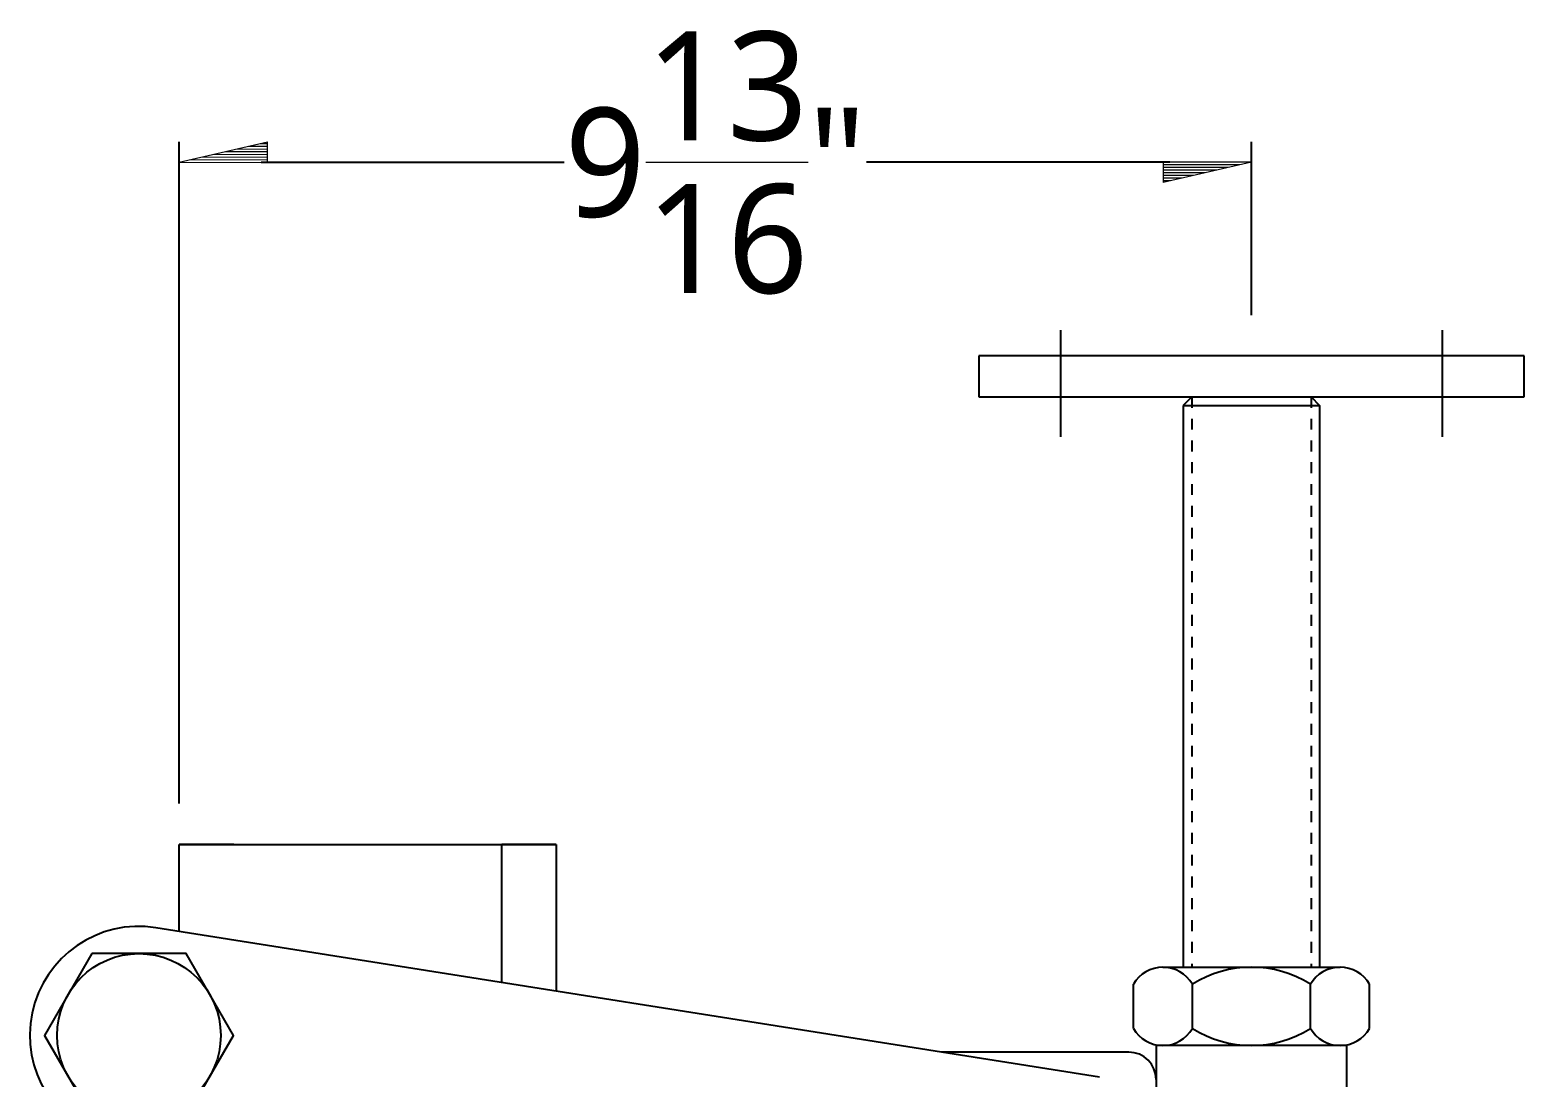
# Model space of a CAD drawing. Extents: x 126.2 to 199.4, y 112.1 to 154.8.
# Drawn here: x 127.66 to 141.36, y 124.78 to 134.39 of the extents above; entities that cross this region are included whole.
import ezdxf

# ---------------------------------------------------------------- set-up
doc = ezdxf.new("R2010")
doc.units = 0
doc.header["$LTSCALE"] = 0.5
doc.header["$MEASUREMENT"] = 0
doc.linetypes.add('HIDDEN2', pattern=[0.1875, 0.125, -0.0625])
doc.layers.get('0').update_dxf_attribs({"linetype": 'CONTINUOUS'})
doc.layers.get('DEFPOINTS').update_dxf_attribs({"linetype": 'CONTINUOUS'})
doc.layers.add('AM_5', color=3, linetype='CONTINUOUS', lineweight=15)
doc.styles.add('pamphlet', font='segoeui.ttf', dxfattribs={"height": 1})
doc.dimstyles.new('PAMPHLET$0', dxfattribs={"dimtxt": 1, "dimasz": 1.5, "dimexe": 0.1875, "dimexo": 0.375, "dimgap": 0.09375, "dimtad": 0, "dimtih": 1, "dimtoh": 1, "dimdec": 4, "dimzin": 0, "dimdsep": 46, "dimlunit": 4, "dimtxsty": 'pamphlet', "dimblk1": 'BFL', "dimblk2": 'BFL', "dimsah": 1, "dimcen": -0.09375, "dimadec": 0, "dimazin": 0, "dimtfac": 1, "dimtdec": 4, "dimtofl": 0, "dimtmove": 0, "dimatfit": 1, "dimldrblk": 'BFL', "dimfxl": 0, "dimtolj": 1, "dimtzin": 0, "dimarcsym": 0})

# ---------------------------------------------------------------- blocks, each defined once
blk = doc.blocks.new('BFL')
for p, q in [((0, 0), (-1.08, 0.001)), ((-1.08, 0.001), (-1.08, -0.249)), ((0, 0), (-1.08, -0.249)), ((-0.141, -0.033), (-1.08, -0.031)), ((-0.283, -0.065), (-1.08, -0.064)), ((-0.424, -0.098), (-1.08, -0.097)), ((-0.565, -0.13), (-1.08, -0.13)), ((-0.707, -0.163), (-1.08, -0.162)), ((-0.848, -0.195), (-1.08, -0.195)), ((-0.99, -0.228), (-1.08, -0.228))]:
    blk.add_line(p, q)
blk = doc.blocks.new('*D77')
at = {"layer": 'AM_5', "color": 0, "lineweight": -2, "ltscale": 0.75, "transparency": 16777216}
for p, q in [((129.026, 127.291), (129.026, 133.362)), ((138.858, 131.772), (138.858, 133.362)), ((129.776, 133.174), (132.556, 133.174)), ((138.108, 133.174), (135.328, 133.174))]:
    blk.add_line(p, q, dxfattribs=at)
at = {"layer": 'DEFPOINTS', "color": 0, "ltscale": 0.75, "transparency": 16777216}
for p in [(129.026, 133.174), (138.858, 131.397), (129.026, 126.916)]:
    blk.add_point(p, dxfattribs=at)
at = {"layer": 'AM_5', "color": 0, "lineweight": -2, "ltscale": 0.75, "transparency": 16777216, "xscale": 0.75, "yscale": 0.75, "zscale": 0.75, "rotation": 180}
blk.add_blockref('BFL', (129.026, 133.174), dxfattribs=at)
at = {"layer": 'AM_5', "color": 0, "lineweight": -2, "ltscale": 0.75, "transparency": 16777216, "xscale": 0.75, "yscale": 0.75, "zscale": 0.75}
blk.add_blockref('BFL', (138.858, 133.174), dxfattribs=at)
at = {"layer": 'AM_5', "color": 0, "ltscale": 0.75, "transparency": 16777216, "insert": (133.942, 133.174), "char_height": 1, "attachment_point": 5, "style": 'pamphlet'}
blk.add_mtext('\\A1;9{\\H1.000000x;\\S13/16;}"', dxfattribs=at)

msp = doc.modelspace()

# ---------------------------------------------------------------- linework, layer by layer
for p, q in [((137.10813, 131.63489), (137.10813, 130.65658)), ((140.60813, 131.63489), (140.60813, 130.65658)), ((141.35813, 131.39691), (136.35813, 131.39691)), ((136.35813, 131.39691), (136.35813, 131.02191)), ((141.35813, 131.02191), (141.35813, 131.39691)), ((136.35813, 131.02191), (141.35813, 131.02191)), ((138.10813, 131.02191), (139.60813, 131.02191)), ((138.31126, 131.02191), (138.23313, 130.94379)), ((138.31126, 131.02191), (139.40501, 131.02191)), ((139.40501, 131.02191), (139.48313, 130.94379)), ((138.23313, 130.94379), (139.48313, 130.94379)), ((138.23313, 130.94379), (138.23313, 125.79007)), ((139.48313, 130.94379), (139.48313, 125.79007)), ((129.52568, 126.91629), (129.02568, 126.91629)), ((129.02568, 126.91629), (132.48347, 126.91629)), ((129.02568, 126.11859), (129.02568, 126.91629)), ((132.48347, 126.91629), (131.98347, 126.91629)), ((131.98347, 125.65002), (131.98347, 126.91629)), ((132.48347, 126.91629), (132.48347, 125.57081)), ((138.23313, 126.32517), (138.23313, 125.79007)), ((137.46482, 124.78167), (128.81246, 126.15237)), ((138.04623, 125.79007), (139.67003, 125.79007)), ((137.7756, 125.22757), (137.7756, 125.63382)), ((138.31687, 125.22757), (138.31687, 125.63382)), ((139.3994, 125.22757), (139.3994, 125.63382)), ((139.94066, 125.22757), (139.94066, 125.63382)), ((137.73313, 125.01075), (136.01878, 125.01075))]:
    msp.add_line(p, q)
at = {"linetype": 'HIDDEN2'}
for p, q in [((138.31126, 131.02191), (138.31126, 125.79007)), ((139.40501, 131.02191), (139.40501, 125.79007))]:
    msp.add_line(p, q, dxfattribs=at)
for points in [[(128.22298, 125.91468), (127.78996, 125.16468), (128.22298, 124.41468), (129.089, 124.41468), (129.52201, 125.16468), (129.089, 125.91468)], [(137.98313, 118.95017), (139.73313, 118.95017), (139.73313, 125.07132), (137.98313, 125.07132)]]:
    msp.add_lwpolyline(points, close=True)
msp.add_circle((128.65599, 125.16468), 0.75)
for centre, radius, start, end in [((128.65599, 125.16468), 1, 80.998064, 255.250483), ((138.04623, 125.47757), 0.3125, 30, 150), ((138.85813, 124.77445), 1.01562, 57.795772, 122.204228), ((139.67003, 125.47757), 0.3125, 30, 150), ((138.04623, 125.38382), 0.3125, 210, 330), ((138.85813, 126.08695), 1.01562, 237.795772, 302.204228), ((139.67003, 125.38382), 0.3125, 210, 330), ((137.73313, 124.76075), 0.25, 0, 90)]:
    msp.add_arc(centre, radius, start, end)

# ---------------------------------------------------------------- dimensions: what is measured, and where the dimension line sits
at = {"layer": 'AM_5', "color": 0, "ltscale": 0.75}
dim = msp.add_linear_dim(base=(129.025679, 133.174495), p1=(138.858133, 131.39691), p2=(129.025679, 126.916294), dimstyle='PAMPHLET$0', override={"dimasz": 0.75}, dxfattribs=at)
dim.commit()
dim.dimension.update_dxf_attribs({"geometry": '*D77', "text_midpoint": (133.941906, 133.174495)})

doc.saveas('drawing.dxf')
